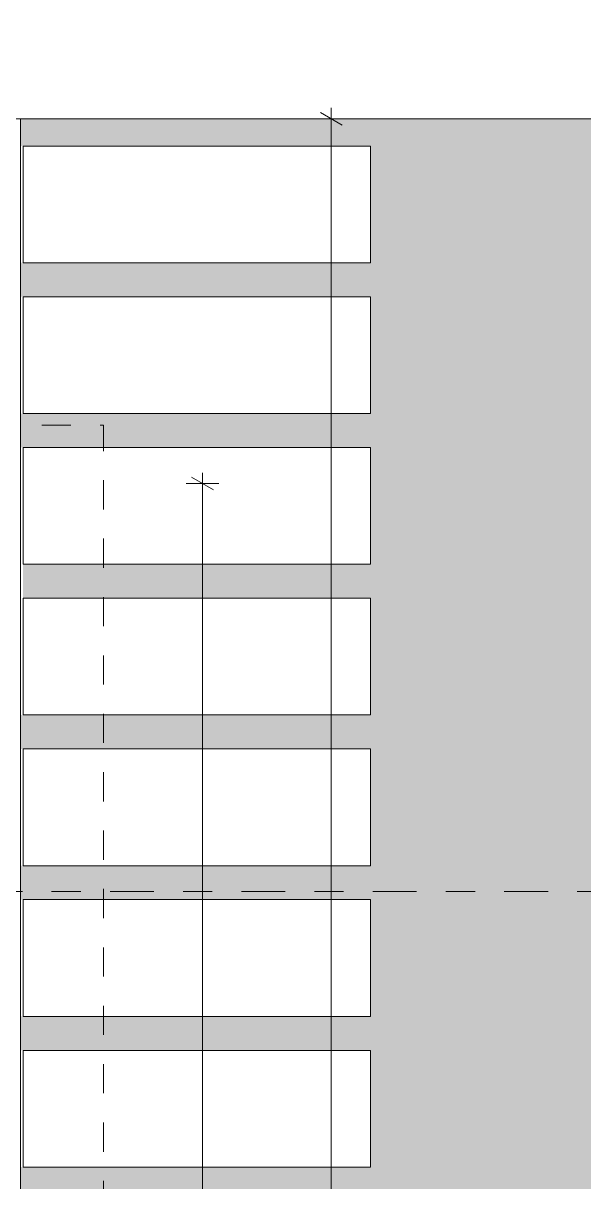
# Model space of a CAD drawing. Header units: metres. Extents: x -111189 to -108577, y -72951 to -72647.
# Drawn here: x -110668.376 to -110666.456, y -72931.646 to -72927.677 of the extents above; entities that cross this region are included whole.
import ezdxf

# ---------------------------------------------------------------- set-up
doc = ezdxf.new("R2010")
doc.units = ezdxf.units.M
doc.header["$MEASUREMENT"] = 0
doc.linetypes.add('OTK - Tracejado', pattern=[0.08, 0.04, -0.04])
doc.linetypes.add('OTK - Traço Ponto CORTES_ALÇ', pattern=[0.6, 0.3, -0.15, 0, -0.15])
for name, color, linetype in [('Muro Não Confinante - MNC1_1_00 - DESENHO 2D', 7, 'Continuous'), ('Muro Não Confinante - MNC1_1_01 - TERRENO PROPOSTO', 7, 'Continuous'), ('Muro Não Confinante - MNC1_1_03 - LAJES', 7, 'Continuous'), ('Muro Não Confinante - MNC1_1_12 - COTAS GERAIS', 7, 'Continuous'), ('Planta Piso -1_1_01 - TERRENO PROPOSTO', 7, 'Continuous'), ('Planta Piso -1_1_14 - CORTES.Marcadores', 7, 'Continuous')]:
    doc.layers.add(name, color=color, linetype=linetype)

msp = doc.modelspace()

# ---------------------------------------------------------------- hatches: boundary and pattern name
at = {"layer": 'Planta Piso -1_1_01 - TERRENO PROPOSTO', "linetype": 'Continuous', "lineweight": 0, "true_color": 0xd7ebd2, "transparency": 33554539}
msp.add_hatch(color=254, dxfattribs=at).paths.add_polyline_path([(-110663.566, -72934.1966), (-110663.5684, -72933.5929), (-110663.5699, -72933.1934), (-110663.5702, -72933.1216), (-110663.571, -72932.9184), (-110663.5735, -72932.2988), (-110663.5836, -72929.7216), (-110663.5904, -72928.0039), (-110667.1859, -72928.0039), (-110667.3885, -72928.0039), (-110667.6094, -72928.0039), (-110667.8063, -72928.0039), (-110668.1985, -72928.0039), (-110668.3845, -72928.0039), (-110668.3845, -72928.0976), (-110667.1859, -72928.0976), (-110667.1859, -72928.4976), (-110668.3845, -72928.4976), (-110668.3846, -72928.6139), (-110667.1859, -72928.6139), (-110667.1859, -72929.0139), (-110668.3846, -72929.0139), (-110668.3846, -72929.1301), (-110667.1859, -72929.1301), (-110667.1859, -72929.5301), (-110668.3759, -72929.5301), (-110668.3759, -72929.6457), (-110668.3759, -72929.6464), (-110667.1859, -72929.6464), (-110667.1859, -72930.0464), (-110668.3848, -72930.0464), (-110668.3848, -72930.1626), (-110667.1859, -72930.1626), (-110667.1859, -72930.5626), (-110668.3848, -72930.5626), (-110668.3849, -72930.6789), (-110667.1859, -72930.6789), (-110667.1859, -72931.0789), (-110668.3849, -72931.0789), (-110668.3849, -72931.1952), (-110667.1859, -72931.1952), (-110667.1859, -72931.5952), (-110668.385, -72931.5952), (-110668.385, -72931.7114), (-110667.1859, -72931.7114), (-110667.1859, -72932.1114), (-110668.3851, -72932.1114), (-110668.3851, -72932.2277), (-110667.1859, -72932.2277), (-110667.1859, -72932.6277), (-110668.3851, -72932.6277), (-110668.3852, -72932.7439), (-110667.1859, -72932.7439), (-110667.1859, -72933.1439), (-110668.3852, -72933.1439), (-110668.3852, -72933.2439), (-110667.1859, -72933.2439), (-110667.1859, -72933.5239), (-110667.1859, -72933.8039), (-110667.1859, -72934.0839), (-110667.1859, -72934.3639), (-110667.1859, -72934.6439), (-110667.1859, -72934.9239), (-110667.1859, -72935.2039), (-110666.9859, -72935.2039), (-110666.9859, -72939.2539), (-110671.5859, -72939.2539), (-110671.5859, -72940.0539), (-110678.1859, -72940.0539), (-110678.1859, -72942.66), (-110674.946, -72942.0203), (-110663.53, -72939.7663), (-110663.5401, -72938.9649), (-110663.5504, -72938.1539), (-110663.556, -72936.7258), (-110663.5578, -72936.2737), (-110663.5594, -72935.8568)])

# ---------------------------------------------------------------- linework, layer by layer
at = {"layer": 'Muro Não Confinante - MNC1_1_00 - DESENHO 2D', "color": 7, "linetype": 'OTK - Tracejado', "lineweight": 5, "ltscale": 0.7, "flags": 128}
msp.add_lwpolyline([(-110678.6891, -72938.3539), (-110672.8006, -72938.3539), (-110672.8006, -72935.4039), (-110668.1006, -72935.4039), (-110668.1006, -72929.0539), (-110672.7539, -72929.0539), (-110672.7539, -72927.8039), (-110678.6891, -72927.8039)], close=True, dxfattribs=at)
at = {"layer": 'Muro Não Confinante - MNC1_1_01 - TERRENO PROPOSTO', "color": 7, "linetype": 'Continuous', "lineweight": 13, "ltscale": 1000, "flags": 128}
msp.add_lwpolyline([(-110666.3914, -72928.0039), (-110666.677, -72928.0039), (-110666.7053, -72928.0039), (-110666.8456, -72928.0039), (-110666.9687, -72928.0039), (-110667.0799, -72928.0039), (-110667.3885, -72928.0039), (-110667.6094, -72928.0039), (-110667.8063, -72928.0039), (-110668.1985, -72928.0039), (-110668.3845, -72928.0039), (-110668.3846, -72928.7105), (-110668.3846, -72929.1132), (-110668.3847, -72929.3936), (-110668.3847, -72929.5192), (-110668.3847, -72929.583), (-110668.3848, -72930.0551), (-110668.3848, -72930.3831), (-110668.385, -72931.5821), (-110668.3852, -72933.2863)], dxfattribs=at)
at = {"layer": 'Muro Não Confinante - MNC1_1_03 - LAJES', "color": 7, "linetype": 'Continuous', "lineweight": 13, "ltscale": 1000, "flags": 128}
for points in [[(-110678.3359, -72926.8039), (-110668.3859, -72926.8039), (-110668.3859, -72923.2031), (-110663.6577, -72923.1921), (-110663.6202, -72925.1528), (-110663.5904, -72928.0039), (-110667.1859, -72928.0039), (-110668.3859, -72928.0039), (-110678.3359, -72928.0039)], [(-110668.3758, -72928.4976), (-110668.3758, -72928.0976), (-110667.1859, -72928.0976), (-110667.1859, -72928.4976)], [(-110668.3758, -72929.0139), (-110668.3758, -72928.6139), (-110667.1859, -72928.6139), (-110667.1859, -72929.0139)], [(-110668.3758, -72929.5301), (-110668.3758, -72929.1301), (-110667.1859, -72929.1301), (-110667.1859, -72929.5301)], [(-110668.3758, -72930.0464), (-110668.3758, -72929.6464), (-110667.1859, -72929.6464), (-110667.1859, -72930.0464)], [(-110668.3758, -72930.5626), (-110668.3758, -72930.1626), (-110667.1859, -72930.1626), (-110667.1859, -72930.5626)], [(-110668.3758, -72931.0789), (-110668.3758, -72930.6789), (-110667.1859, -72930.6789), (-110667.1859, -72931.0789)], [(-110668.3758, -72931.5952), (-110668.3758, -72931.1952), (-110667.1859, -72931.1952), (-110667.1859, -72931.5952)]]:
    msp.add_lwpolyline(points, close=True, dxfattribs=at)
at = {"layer": 'Muro Não Confinante - MNC1_1_12 - COTAS GERAIS', "color": 7, "linetype": 'Continuous', "lineweight": 5, "ltscale": 1000}
for p, q in [((-110667.3206, -72928.0039), (-110667.3206, -72927.9672)), ((-110667.2644, -72928.0039), (-110667.3769, -72928.0039)), ((-110667.2831, -72928.0256), (-110667.3581, -72927.9823)), ((-110667.3206, -72938.1539), (-110667.3206, -72928.0039)), ((-110667.7241, -72929.2756), (-110667.7991, -72929.2323)), ((-110667.7616, -72929.2539), (-110667.7616, -72929.2172)), ((-110667.7054, -72929.2539), (-110667.8179, -72929.2539)), ((-110667.7616, -72935.2039), (-110667.7616, -72929.2539))]:
    msp.add_line(p, q, dxfattribs=at)
at = {"layer": 'Planta Piso -1_1_14 - CORTES.Marcadores', "color": 7, "linetype": 'OTK - Traço Ponto CORTES_ALÇ', "lineweight": 5, "ltscale": 0.5}
msp.add_line((-110684.2783, -72930.6507), (-110661.2759, -72930.6507), dxfattribs=at)

doc.saveas('drawing.dxf')
